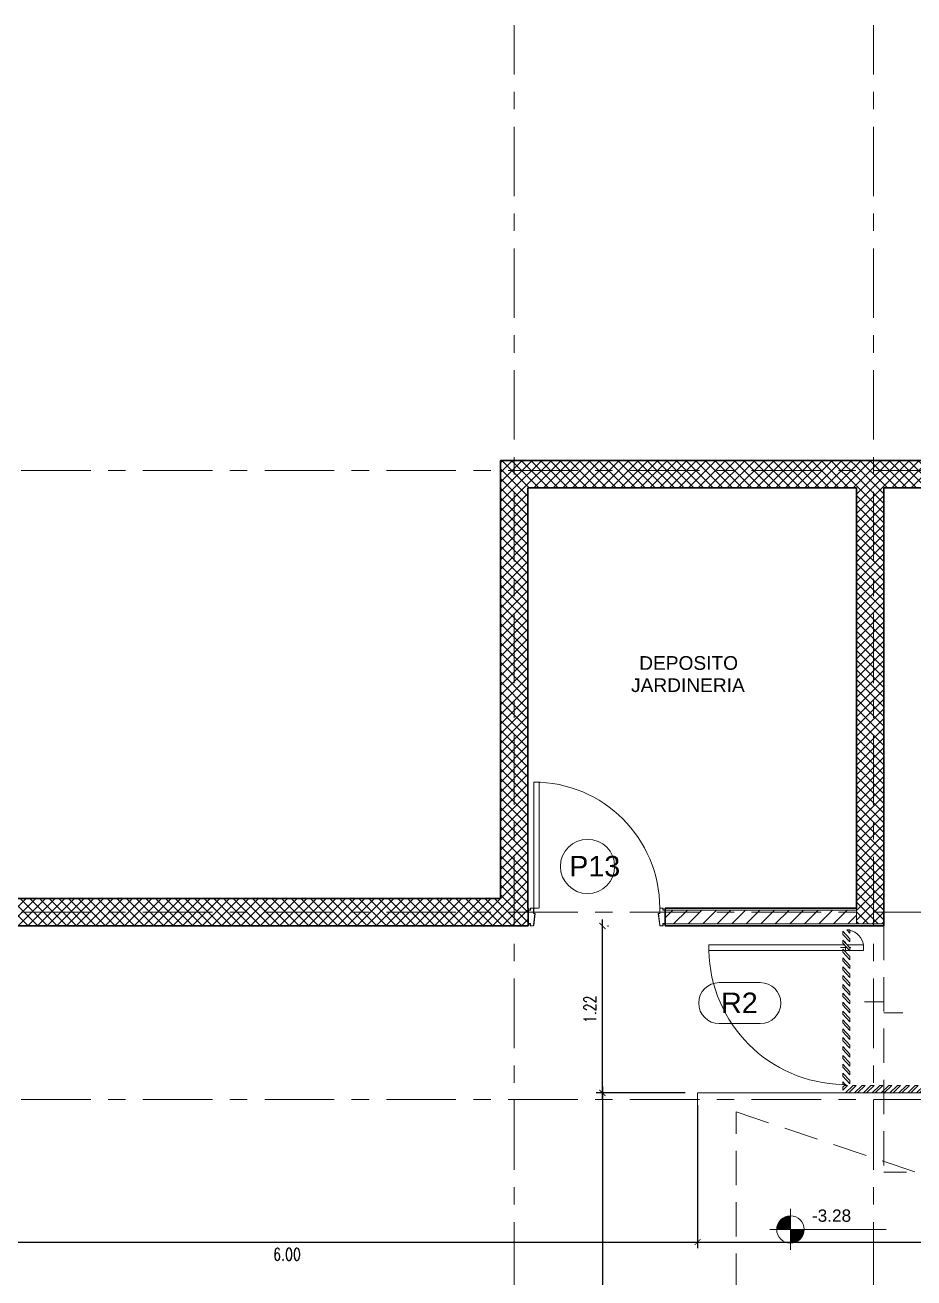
# Model space of a CAD drawing. Header units: millimetres. Extents: x 1130 to 2176, y -195 to 376.
# Drawn here: x 1850.23 to 1856.72, y 357.44 to 366.59 of the extents above; entities that cross this region are included whole.
import ezdxf

# ---------------------------------------------------------------- set-up
doc = ezdxf.new("R2010")
doc.units = ezdxf.units.MM
for name, pattern in [('Grid Line', [0.022225, 0.0127, -0.003175, 0.003175, -0.003175]), ('HIDDEN', [0.375, 0.25, -0.125]), ('HIDDEN2', [0.1875, 0.125, -0.0625])]:
    doc.linetypes.add(name, pattern=pattern)
for name, color, linetype, lineweight in [('_ est-proy', 7, 'Continuous', 9), ('_ puertas-corte', 7, 'Continuous', 9), ('_ puertas-vista', 7, 'Continuous', 9), ('A-DETL-THIN', 7, 'Continuous', 9), ('A-DOOR-IDEN', 7, 'Continuous', 18), ('A-FLOR-OVHD', 7, 'HIDDEN2', 9), ('C-PRKG', 70, 'Continuous', 9), ('G-ANNO-DIMS', 2, 'Continuous', 9), ('G-ANNO-TEXT', 5, 'Continuous', 9), ('H- PARED', 8, 'Continuous', 50), ('pared-corte', 1, 'Continuous', 35), ('S-GRID', 3, 'Continuous', 9)]:
    doc.layers.add(name, color=color, linetype=linetype, lineweight=lineweight)
doc.layers.add('C-INT', color=3, linetype='Continuous')
doc.styles.add('Arial_1', font='arial.ttf', dxfattribs={"height": 0.2})
doc.styles.add('Arial_4', font='arial.ttf', dxfattribs={"height": 0.45})
doc.styles.add('Arial_5', font='arial.ttf', dxfattribs={"height": 0.15})
doc.styles.add('Arial_6', font='arial.ttf', dxfattribs={"height": 0.15})
doc.styles.add('dim', font='romans.shx', dxfattribs={"width": 0.75})
doc.dimstyles.new('50', dxfattribs={"dimscale": 0.5, "dimtxt": 0.18, "dimasz": 0.09, "dimexe": 0.09, "dimexo": 0.18, "dimgap": 0.09, "dimtad": 2, "dimzin": 4, "dimdsep": 46, "dimtxsty": 'dim', "dimblk": 'ARCHTICK', "dimcen": 0.09, "dimdle": 0.09, "dimclrd": 256, "dimclre": 256, "dimclrt": 2, "dimaunit": 1, "dimazin": 1, "dimtfac": 1, "dimtmove": 1, "dimatfit": 0, "dimfxl": 1, "dimtvp": 1.2, "dimtfill": 1, "dimtolj": 1, "dimtzin": 0, "dimarcsym": 0})
pattern_1 = [(45, (1827.90598, 366.37549), (-0.03535534, 0.03535534), []), (135, (1827.90598, 366.37549), (-0.03535534, -0.03535534), [])]

# ---------------------------------------------------------------- blocks, each defined once
blk = doc.blocks.new('R3 - R3-4795687-PLANTA SOTANO -3_28')
at = {"layer": '_ puertas-corte'}
for p, q in [((-0.39, -0.0048), (-0.356, 0.0273)), ((-0.3783, 0.0273), (-0.39, 0.0163)), ((-0.39, 0.0163), (-0.39, -0.0048)), ((-0.356, 0.0273), (-0.3783, 0.0273)), ((-0.3136, 0.0273), (-0.369, -0.025)), ((-0.3467, -0.025), (-0.2913, 0.0273)), ((-0.2913, 0.0273), (-0.3136, 0.0273)), ((-0.2489, 0.0273), (-0.3043, -0.025)), ((-0.2819, -0.025), (-0.2265, 0.0273)), ((-0.2265, 0.0273), (-0.2489, 0.0273)), ((-0.1842, 0.0273), (-0.2396, -0.025)), ((-0.2172, -0.025), (-0.1618, 0.0273)), ((-0.1618, 0.0273), (-0.1842, 0.0273)), ((-0.1194, 0.0273), (-0.1749, -0.025)), ((-0.1525, -0.025), (-0.0971, 0.0273)), ((-0.0971, 0.0273), (-0.1194, 0.0273)), ((-0.0547, 0.0273), (-0.1101, -0.025)), ((-0.0878, -0.025), (-0.0324, 0.0273)), ((-0.0324, 0.0273), (-0.0547, 0.0273)), ((0.01, 0.0273), (-0.0454, -0.025)), ((-0.023, -0.025), (0.0324, 0.0273)), ((0.0324, 0.0273), (0.01, 0.0273)), ((0.0747, 0.0273), (0.0193, -0.025)), ((0.0417, -0.025), (0.0971, 0.0273)), ((0.0971, 0.0273), (0.0747, 0.0273)), ((0.1394, 0.0273), (0.084, -0.025)), ((0.1064, -0.025), (0.1618, 0.0273)), ((0.1618, 0.0273), (0.1394, 0.0273)), ((0.2042, 0.0273), (0.1488, -0.025)), ((0.1711, -0.025), (0.2265, 0.0273)), ((0.2265, 0.0273), (0.2042, 0.0273)), ((0.2689, 0.0273), (0.2135, -0.025)), ((0.2358, -0.025), (0.2912, 0.0273)), ((0.2912, 0.0273), (0.2689, 0.0273)), ((0.3336, 0.0273), (0.2782, -0.025)), ((0.3006, -0.025), (0.356, 0.0273)), ((0.356, 0.0273), (0.3336, 0.0273)), ((0.3983, 0.0273), (0.3429, -0.025)), ((0.3653, -0.025), (0.4207, 0.0273)), ((0.4207, 0.0273), (0.3983, 0.0273)), ((0.463, 0.0273), (0.4076, -0.025)), ((0.43, -0.025), (0.4854, 0.0273)), ((0.4854, 0.0273), (0.463, 0.0273)), ((0.5278, 0.0273), (0.4724, -0.025)), ((0.4947, -0.025), (0.5501, 0.0273)), ((0.5501, 0.0273), (0.5278, 0.0273)), ((0.5925, 0.0273), (0.5371, -0.025)), ((0.5594, -0.025), (0.6148, 0.0273)), ((0.6148, 0.0273), (0.5925, 0.0273)), ((0.6572, 0.0273), (0.6018, -0.025)), ((0.6242, -0.025), (0.6796, 0.0273)), ((0.6796, 0.0273), (0.6572, 0.0273)), ((0.7219, 0.0273), (0.6665, -0.025)), ((0.6889, -0.025), (0.7443, 0.0273)), ((0.7443, 0.0273), (0.7219, 0.0273)), ((0.7866, 0.0273), (0.7312, -0.025)), ((0.7536, -0.025), (0.809, 0.0273)), ((0.809, 0.0273), (0.7866, 0.0273)), ((0.8514, 0.0273), (0.796, -0.025)), ((0.8183, -0.025), (0.8737, 0.0273)), ((0.8737, 0.0273), (0.8514, 0.0273)), ((0.9161, 0.0273), (0.8607, -0.025)), ((0.883, -0.025), (0.9385, 0.0273)), ((0.9385, 0.0273), (0.9161, 0.0273)), ((0.9808, 0.0273), (0.9254, -0.025)), ((0.9478, -0.025), (1.0032, 0.0273)), ((1.0032, 0.0273), (0.9808, 0.0273)), ((1.0455, 0.0273), (0.9901, -0.025)), ((1.0125, -0.025), (1.0679, 0.0273)), ((1.0679, 0.0273), (1.0455, 0.0273)), ((1.1103, 0.0273), (1.0549, -0.025)), ((1.0772, -0.025), (1.1326, 0.0273)), ((1.1326, 0.0273), (1.1103, 0.0273)), ((1.175, 0.0273), (1.1196, -0.025)), ((1.1419, -0.025), (1.1973, 0.0273)), ((1.1973, 0.0273), (1.175, 0.0273)), ((1.2397, 0.0273), (1.1843, -0.025)), ((1.2067, -0.025), (1.2621, 0.0273)), ((1.2621, 0.0273), (1.2397, 0.0273)), ((1.3044, 0.0273), (1.249, -0.025)), ((1.2714, -0.025), (1.3268, 0.0273)), ((1.3268, 0.0273), (1.3044, 0.0273)), ((1.3691, 0.0273), (1.3137, -0.025)), ((1.3361, -0.025), (1.3915, 0.0273)), ((1.3915, 0.0273), (1.3691, 0.0273)), ((1.4339, 0.0273), (1.3785, -0.025)), ((1.4008, -0.025), (1.4562, 0.0273)), ((1.4562, 0.0273), (1.4339, 0.0273)), ((1.4986, 0.0273), (1.4432, -0.025)), ((1.4655, -0.025), (1.5209, 0.0273)), ((1.5209, 0.0273), (1.4986, 0.0273)), ((1.5633, 0.0273), (1.5079, -0.025)), ((1.5303, -0.025), (1.5857, 0.0273)), ((1.5857, 0.0273), (1.5633, 0.0273)), ((1.628, 0.0273), (1.5726, -0.025)), ((1.595, -0.025), (1.6504, 0.0273)), ((1.6504, 0.0273), (1.628, 0.0273)), ((1.6927, 0.0273), (1.6373, -0.025)), ((1.6597, -0.025), (1.7151, 0.0273)), ((1.7151, 0.0273), (1.6927, 0.0273)), ((1.7575, 0.0273), (1.7021, -0.025)), ((1.7244, -0.025), (1.7798, 0.0273)), ((1.7798, 0.0273), (1.7575, 0.0273)), ((1.8222, 0.0273), (1.7668, -0.025)), ((1.7891, -0.025), (1.8446, 0.0273)), ((1.8446, 0.0273), (1.8222, 0.0273)), ((1.8869, 0.0273), (1.8315, -0.025)), ((1.8539, -0.025), (1.9093, 0.0273)), ((1.9093, 0.0273), (1.8869, 0.0273)), ((1.9516, 0.0273), (1.8962, -0.025)), ((1.9186, -0.025), (1.974, 0.0273)), ((1.974, 0.0273), (1.9516, 0.0273)), ((2.0164, 0.0273), (1.961, -0.025)), ((1.9833, -0.025), (2.0387, 0.0273)), ((2.0387, 0.0273), (2.0164, 0.0273)), ((2.0811, 0.0273), (2.0257, -0.025)), ((2.048, -0.025), (2.1034, 0.0273)), ((2.1034, 0.0273), (2.0811, 0.0273)), ((2.1458, 0.0273), (2.0904, -0.025)), ((2.1128, -0.025), (2.1682, 0.0273)), ((2.1682, 0.0273), (2.1458, 0.0273)), ((2.2105, 0.0273), (2.1551, -0.025)), ((2.1775, -0.025), (2.2329, 0.0273)), ((2.2329, 0.0273), (2.2105, 0.0273)), ((2.2752, 0.0273), (2.2198, -0.025)), ((2.2422, -0.025), (2.2976, 0.0273)), ((2.2976, 0.0273), (2.2752, 0.0273)), ((2.34, 0.0273), (2.2846, -0.025)), ((2.3069, -0.025), (2.3623, 0.0273)), ((2.3623, 0.0273), (2.34, 0.0273)), ((2.4047, 0.0273), (2.3493, -0.025)), ((2.3716, -0.025), (2.427, 0.0273)), ((2.427, 0.0273), (2.4047, 0.0273)), ((2.4694, 0.0273), (2.414, -0.025)), ((2.4364, -0.025), (2.4918, 0.0273)), ((2.4918, 0.0273), (2.4694, 0.0273)), ((2.5341, 0.0273), (2.4787, -0.025)), ((2.5011, -0.025), (2.5565, 0.0273)), ((2.5565, 0.0273), (2.5341, 0.0273)), ((2.5988, 0.0273), (2.5434, -0.025)), ((2.5658, -0.025), (2.6212, 0.0273)), ((2.6212, 0.0273), (2.5988, 0.0273)), ((2.6636, 0.0273), (2.6082, -0.025)), ((2.6305, -0.025), (2.6859, 0.0273)), ((2.6859, 0.0273), (2.6636, 0.0273)), ((2.7283, 0.0273), (2.6729, -0.025)), ((2.6952, -0.025), (2.7507, 0.0273)), ((2.7507, 0.0273), (2.7283, 0.0273)), ((2.793, 0.0273), (2.7376, -0.025)), ((2.76, -0.025), (2.8154, 0.0273)), ((2.8154, 0.0273), (2.793, 0.0273)), ((2.8577, 0.0273), (2.8023, -0.025)), ((2.8247, -0.025), (2.8801, 0.0273)), ((2.8801, 0.0273), (2.8577, 0.0273)), ((2.9225, 0.0273), (2.8671, -0.025)), ((2.8894, -0.025), (2.9448, 0.0273)), ((2.9448, 0.0273), (2.9225, 0.0273)), ((2.9872, 0.0273), (2.9318, -0.025)), ((2.9541, -0.025), (3.0095, 0.0273)), ((3.0095, 0.0273), (2.9872, 0.0273)), ((3.0519, 0.0273), (2.9965, -0.025)), ((3.0189, -0.025), (3.0743, 0.0273)), ((3.0743, 0.0273), (3.0519, 0.0273)), ((3.1166, 0.0273), (3.0612, -0.025)), ((3.0836, -0.025), (3.139, 0.0273)), ((3.139, 0.0273), (3.1166, 0.0273)), ((3.1813, 0.0273), (3.1259, -0.025)), ((3.1483, -0.025), (3.2037, 0.0273)), ((3.2037, 0.0273), (3.1813, 0.0273)), ((3.2461, 0.0273), (3.1907, -0.025)), ((3.213, -0.025), (3.2684, 0.0273)), ((3.2684, 0.0273), (3.2461, 0.0273)), ((3.3108, 0.0273), (3.2554, -0.025)), ((3.2777, -0.025), (3.3331, 0.0273)), ((3.3331, 0.0273), (3.3108, 0.0273)), ((3.3755, 0.0273), (3.3201, -0.025)), ((3.3425, -0.025), (3.3979, 0.0273)), ((3.3979, 0.0273), (3.3755, 0.0273)), ((3.4402, 0.0273), (3.3848, -0.025)), ((3.4072, -0.025), (3.4626, 0.0273)), ((3.4626, 0.0273), (3.4402, 0.0273)), ((3.5049, 0.0273), (3.4495, -0.025)), ((3.4719, -0.025), (3.51, 0.011)), ((3.51, 0.0273), (3.5049, 0.0273)), ((3.51, 0.011), (3.51, 0.0273)), ((-0.369, -0.025), (-0.3467, -0.025)), ((-0.3043, -0.025), (-0.2819, -0.025)), ((-0.2396, -0.025), (-0.2172, -0.025)), ((-0.1749, -0.025), (-0.1525, -0.025)), ((-0.1101, -0.025), (-0.0878, -0.025)), ((-0.0454, -0.025), (-0.023, -0.025)), ((0.0193, -0.025), (0.0417, -0.025)), ((0.084, -0.025), (0.1064, -0.025)), ((0.1488, -0.025), (0.1711, -0.025)), ((0.2135, -0.025), (0.2358, -0.025)), ((0.2782, -0.025), (0.3006, -0.025)), ((0.3429, -0.025), (0.3653, -0.025)), ((0.4076, -0.025), (0.43, -0.025)), ((0.4724, -0.025), (0.4947, -0.025)), ((0.5371, -0.025), (0.5594, -0.025)), ((0.6018, -0.025), (0.6242, -0.025)), ((0.6665, -0.025), (0.6889, -0.025)), ((0.7312, -0.025), (0.7536, -0.025)), ((0.796, -0.025), (0.8183, -0.025)), ((0.8607, -0.025), (0.883, -0.025)), ((0.9254, -0.025), (0.9478, -0.025)), ((0.9901, -0.025), (1.0125, -0.025)), ((1.0549, -0.025), (1.0772, -0.025)), ((1.1196, -0.025), (1.1419, -0.025)), ((1.1843, -0.025), (1.2067, -0.025)), ((1.249, -0.025), (1.2714, -0.025)), ((1.3137, -0.025), (1.3361, -0.025)), ((1.3785, -0.025), (1.4008, -0.025)), ((1.4432, -0.025), (1.4655, -0.025)), ((1.5079, -0.025), (1.5303, -0.025)), ((1.5726, -0.025), (1.595, -0.025)), ((1.6373, -0.025), (1.6597, -0.025)), ((1.7021, -0.025), (1.7244, -0.025)), ((1.7668, -0.025), (1.7891, -0.025)), ((1.8315, -0.025), (1.8539, -0.025)), ((1.8962, -0.025), (1.9186, -0.025)), ((1.961, -0.025), (1.9833, -0.025)), ((2.0257, -0.025), (2.048, -0.025)), ((2.0904, -0.025), (2.1128, -0.025)), ((2.1551, -0.025), (2.1775, -0.025)), ((2.2198, -0.025), (2.2422, -0.025)), ((2.2846, -0.025), (2.3069, -0.025)), ((2.3493, -0.025), (2.3716, -0.025)), ((2.414, -0.025), (2.4364, -0.025)), ((2.4787, -0.025), (2.5011, -0.025)), ((2.5434, -0.025), (2.5658, -0.025)), ((2.6082, -0.025), (2.6305, -0.025)), ((2.6729, -0.025), (2.6952, -0.025)), ((2.7376, -0.025), (2.76, -0.025)), ((2.8023, -0.025), (2.8247, -0.025)), ((2.8671, -0.025), (2.8894, -0.025)), ((2.9318, -0.025), (2.9541, -0.025)), ((2.9965, -0.025), (3.0189, -0.025)), ((3.0612, -0.025), (3.0836, -0.025)), ((3.1259, -0.025), (3.1483, -0.025)), ((3.1907, -0.025), (3.213, -0.025)), ((3.2554, -0.025), (3.2777, -0.025)), ((3.3201, -0.025), (3.3425, -0.025)), ((3.3848, -0.025), (3.4072, -0.025)), ((3.4495, -0.025), (3.4719, -0.025))]:
    blk.add_line(p, q, dxfattribs=at)
blk = doc.blocks.new('G-de aparcamiento - aparcamiento 3_50x5_25-1970113-PLANTA SOTANO -3_28')
at = {"layer": 'C-PRKG'}
for p, q in [((0, -0.2014), (0, -0.2134)), ((0, -0.2357), (0, -0.2781)), ((0, -0.3004), (0, -0.3428)), ((0, -0.3652), (0, -0.4075)), ((0, -0.4299), (0, -0.4722)), ((3.5, -0.4514), (3.5, -3.855)), ((0, -0.4946), (0, -0.537)), ((0, -0.5593), (0, -0.6017)), ((0, -0.6241), (0, -0.6664)), ((0, -0.6888), (0, -0.7311)), ((0, -0.7535), (0, -0.7959)), ((0, -0.8182), (0, -0.8606)), ((0, -0.8829), (0, -0.9253)), ((0, -0.9477), (0, -0.99)), ((0, -1.0124), (0, -1.0547)), ((0, -1.0771), (0, -1.1195)), ((0, -1.1418), (0, -1.1842)), ((0, -1.2065), (0, -1.2489)), ((0, -1.2713), (0, -1.3136)), ((0, -1.336), (0, -1.3783)), ((0, -1.4007), (0, -1.4431)), ((0, -1.4654), (0, -1.5078)), ((0, -1.5301), (0, -1.5725)), ((0, -1.5949), (0, -1.6372)), ((0, -1.6596), (0, -1.702)), ((0, -1.7243), (0, -1.7667)), ((0, -1.789), (0, -1.8314)), ((0, -1.8538), (0, -1.8961)), ((0, -1.9185), (0, -1.9608)), ((0, -1.9832), (0, -2.0256)), ((0, -2.0479), (0, -2.0903)), ((0, -2.1126), (0, -2.155)), ((0, -2.1774), (0, -2.2197)), ((0, -2.2421), (0, -2.2844)), ((0, -2.3068), (0, -2.3492)), ((0, -2.3715), (0, -2.4139)), ((0, -2.4362), (0, -2.4786)), ((0, -2.501), (0, -2.5433)), ((0, -2.5657), (0, -2.6081)), ((0, -2.6304), (0, -2.6728)), ((0, -2.6951), (0, -2.7375)), ((0, -2.7599), (0, -2.8022)), ((0, -2.8246), (0, -2.8669)), ((0, -2.8893), (0, -2.9317)), ((0, -2.954), (0, -2.9964)), ((0, -3.0187), (0, -3.0611)), ((0, -3.0835), (0, -3.1258)), ((0, -3.1482), (0, -3.1905)), ((0, -3.2129), (0, -3.2553)), ((0, -3.2776), (0, -3.32)), ((0, -3.3423), (0, -3.3847)), ((0, -3.4071), (0, -3.4494)), ((0, -3.4718), (0, -3.5142)), ((0, -3.5365), (0, -3.5789)), ((0, -3.6012), (0, -3.6436)), ((0, -3.666), (0, -3.7083)), ((0, -3.7307), (0, -3.773)), ((0, -3.7954), (0, -3.8378)), ((0, -3.8601), (0, -3.9025)), ((0, -3.9248), (0, -3.9672)), ((0, -3.9896), (0, -4.0319)), ((0, -4.0543), (0, -4.0966)), ((0, -4.119), (0, -5.2)), ((3.5, -4.455), (3.5, -5.2)), ((0, -5.2), (0.3, -5.2)), ((3.5, -5.2), (3.2, -5.2))]:
    blk.add_line(p, q, dxfattribs=at)
blk = doc.blocks.new('R2 - R2-4791491-PLANTA SOTANO -3_28')
at = {"layer": '_ puertas-corte'}
for p, q in [((2.38, 0.0051), (2.4036, 0.0273)), ((2.3812, 0.0273), (2.38, 0.0262)), ((2.38, 0.0262), (2.38, 0.0051)), ((2.4036, 0.0273), (2.3812, 0.0273)), ((2.4459, 0.0273), (2.3905, -0.025)), ((2.4129, -0.025), (2.4683, 0.0273)), ((2.4683, 0.0273), (2.4459, 0.0273)), ((2.5107, 0.0273), (2.4552, -0.025)), ((2.4776, -0.025), (2.533, 0.0273)), ((2.533, 0.0273), (2.5107, 0.0273)), ((2.5754, 0.0273), (2.52, -0.025)), ((2.5423, -0.025), (2.5977, 0.0273)), ((2.5977, 0.0273), (2.5754, 0.0273)), ((2.6401, 0.0273), (2.5847, -0.025)), ((2.6071, -0.025), (2.6625, 0.0273)), ((2.6625, 0.0273), (2.6401, 0.0273)), ((2.7048, 0.0273), (2.6494, -0.025)), ((2.6718, -0.025), (2.7272, 0.0273)), ((2.7272, 0.0273), (2.7048, 0.0273)), ((2.7695, 0.0273), (2.7141, -0.025)), ((2.7365, -0.025), (2.7919, 0.0273)), ((2.7919, 0.0273), (2.7695, 0.0273)), ((2.8343, 0.0273), (2.7789, -0.025)), ((2.8012, -0.025), (2.8566, 0.0273)), ((2.8566, 0.0273), (2.8343, 0.0273)), ((2.899, 0.0273), (2.8436, -0.025)), ((2.8659, -0.025), (2.9213, 0.0273)), ((2.9213, 0.0273), (2.899, 0.0273)), ((2.9637, 0.0273), (2.9083, -0.025)), ((2.9307, -0.025), (2.9861, 0.0273)), ((2.9861, 0.0273), (2.9637, 0.0273)), ((3.0284, 0.0273), (2.973, -0.025)), ((2.9954, -0.025), (3.0508, 0.0273)), ((3.0508, 0.0273), (3.0284, 0.0273)), ((3.0931, 0.0273), (3.0377, -0.025)), ((3.0601, -0.025), (3.1155, 0.0273)), ((3.1155, 0.0273), (3.0931, 0.0273)), ((3.1579, 0.0273), (3.1025, -0.025)), ((3.1248, -0.025), (3.1802, 0.0273)), ((3.1802, 0.0273), (3.1579, 0.0273)), ((3.2226, 0.0273), (3.1672, -0.025)), ((3.1895, -0.025), (3.2449, 0.0273)), ((3.2449, 0.0273), (3.2226, 0.0273)), ((3.2873, 0.0273), (3.2319, -0.025)), ((3.2543, -0.025), (3.3097, 0.0273)), ((3.3097, 0.0273), (3.2873, 0.0273)), ((3.352, 0.0273), (3.2966, -0.025)), ((3.319, -0.025), (3.3744, 0.0273)), ((3.3744, 0.0273), (3.352, 0.0273)), ((3.4167, 0.0273), (3.3613, -0.025)), ((3.3837, -0.025), (3.4391, 0.0273)), ((3.4391, 0.0273), (3.4167, 0.0273)), ((3.4815, 0.0273), (3.4261, -0.025)), ((3.4484, -0.025), (3.5038, 0.0273)), ((3.5038, 0.0273), (3.4815, 0.0273)), ((2.3905, -0.025), (2.4129, -0.025)), ((2.4552, -0.025), (2.4776, -0.025)), ((2.52, -0.025), (2.5423, -0.025)), ((2.5847, -0.025), (2.6071, -0.025)), ((2.6494, -0.025), (2.6718, -0.025)), ((2.7141, -0.025), (2.7365, -0.025)), ((2.7789, -0.025), (2.8012, -0.025)), ((2.8436, -0.025), (2.8659, -0.025)), ((2.9083, -0.025), (2.9307, -0.025)), ((2.973, -0.025), (2.9954, -0.025)), ((3.0377, -0.025), (3.0601, -0.025)), ((3.1025, -0.025), (3.1248, -0.025)), ((3.1672, -0.025), (3.1895, -0.025)), ((3.2319, -0.025), (3.2543, -0.025)), ((3.2966, -0.025), (3.319, -0.025)), ((3.3613, -0.025), (3.3837, -0.025)), ((3.4261, -0.025), (3.4484, -0.025)), ((3.51, -0.0069), (3.4908, -0.025)), ((3.4908, -0.025), (3.51, -0.025)), ((3.51, -0.025), (3.51, -0.0069))]:
    blk.add_line(p, q, dxfattribs=at)
at = {"layer": '_ puertas-vista'}
for p, q in [((2.53, 0.1263), (2.49, 0.1263)), ((2.49, 0.1263), (2.49, 0.0078)), ((2.53, 0.1263), (2.53, 0.0273)), ((2.51, 0.0267), (2.51, 0.034)), ((2.51, -0.041), (2.51, 0.0056)), ((2.53, 0.0245), (2.53, -0.0155)), ((2.4667, -0.005), (2.4764, -0.005)), ((2.49, -0.0133), (2.49, -1.0033)), ((2.4988, -0.005), (2.5411, -0.005)), ((2.53, -0.025), (2.53, -1.0033)), ((2.53, -1.0033), (2.49, -1.0033))]:
    blk.add_line(p, q, dxfattribs=at)
for radius, start, end in [(0.1313, 98.76308, 166.26138), (1, 271.14599, 358.76713), (1, 359.78805, 0.16978)]:
    blk.add_arc((2.51, -0.0035), radius, start, end, dxfattribs=at)
blk = doc.blocks.new('P13-1_00x2_40 romanilla - 1_00x2_40-4646160-PLANTA SOTANO -3_28')
at = {"layer": '_ puertas-corte'}
for p, q in [((-0.52, 0.05), (-0.535, 0.05)), ((-0.535, 0.05), (-0.535, -0.05)), ((-0.534, -0.049), (-0.534, 0.049)), ((-0.534, 0.049), (-0.519, 0.049)), ((-0.52, 0.065), (-0.52, 0.05)), ((-0.5, 0.065), (-0.52, 0.065)), ((-0.519, 0.049), (-0.519, 0.064)), ((-0.519, 0.064), (-0.5, 0.064)), ((-0.4963, 0.0614), (-0.4865, -0.024)), ((-0.485, -0.025), (-0.4953, 0.0618)), ((0.4253, 0.0618), (0.415, -0.025)), ((0.4165, -0.024), (0.4263, 0.0614)), ((0.45, 0.065), (0.43, 0.065)), ((0.43, 0.064), (0.449, 0.064)), ((0.449, 0.064), (0.449, 0.049)), ((0.449, 0.049), (0.464, 0.049)), ((0.45, 0.05), (0.45, 0.065)), ((0.465, 0.05), (0.45, 0.05)), ((0.464, 0.049), (0.464, -0.049)), ((0.465, -0.05), (0.465, 0.05)), ((-0.535, -0.05), (-0.52, -0.05)), ((-0.519, -0.049), (-0.534, -0.049)), ((-0.52, -0.05), (-0.52, -0.065)), ((-0.52, -0.065), (-0.5, -0.065)), ((-0.519, -0.064), (-0.519, -0.049)), ((-0.5, -0.064), (-0.519, -0.064)), ((-0.4865, -0.024), (-0.496, -0.024)), ((-0.496, -0.024), (-0.496, -0.06)), ((-0.495, -0.06), (-0.495, -0.025)), ((-0.495, -0.025), (-0.485, -0.025)), ((0.415, -0.025), (0.425, -0.025)), ((0.426, -0.024), (0.4165, -0.024)), ((0.425, -0.025), (0.425, -0.06)), ((0.426, -0.06), (0.426, -0.024)), ((0.449, -0.064), (0.43, -0.064)), ((0.43, -0.065), (0.45, -0.065)), ((0.464, -0.049), (0.449, -0.049)), ((0.449, -0.049), (0.449, -0.064)), ((0.45, -0.065), (0.45, -0.05)), ((0.45, -0.05), (0.465, -0.05))]:
    blk.add_line(p, q, dxfattribs=at)
for centre, radius, start, end in [((-0.5, 0.06), 0.005, 21.0888, 90), ((-0.5, 0.06), 0.004, 21.0888, 90), ((0.43, 0.06), 0.005, 90, 158.9112), ((0.43, 0.06), 0.004, 90, 158.9112), ((-0.5, -0.06), 0.005, 270, 0), ((-0.5, -0.06), 0.004, 270, 0), ((0.43, -0.06), 0.005, 180, 270), ((0.43, -0.06), 0.004, 180, 270)]:
    blk.add_arc(centre, radius, start, end, dxfattribs=at)
at = {"layer": '_ puertas-vista'}
for p, q in [((0.385, -0.985), (0.385, -0.065)), ((0.425, -0.065), (0.39, -0.065)), ((0.425, -0.065), (0.425, -0.985)), ((0.425, -0.985), (0.385, -0.985))]:
    blk.add_line(p, q, dxfattribs=at)
blk.add_arc((0.425, -0.065), 0.92, 180, 270, dxfattribs=at)
blk = doc.blocks.new('_ARCHTICK')
at = {"color": 7, "linetype": 'ByBlock', "const_width": 0.15}
blk.add_lwpolyline([(-0.5, -0.5), (0.5, 0.5)], dxfattribs=at)
blk = doc.blocks.new('*D2068')
at = {"layer": 'C-INT', "lineweight": -2, "transparency": 16777216}
for p, q in [((1854.4461, 358.8355), (1854.4461, 355.2955)), ((1855.0512, 358.7905), (1854.4011, 358.7905)), ((1855.5896, 355.3405), (1854.4011, 355.3405))]:
    blk.add_line(p, q, dxfattribs=at)
at = {"layer": 'Defpoints', "color": 0, "transparency": 16777216}
for p in [(1855.1412, 358.7905), (1854.4461, 355.3405), (1855.6796, 355.3405)]:
    blk.add_point(p, dxfattribs=at)
at = {"layer": 'C-INT', "lineweight": -2, "transparency": 16777216, "xscale": 0.045, "yscale": 0.045, "zscale": 0.045}
for p, rotation in [((1854.4461, 358.7905), 90), ((1854.4461, 355.3405), 270)]:
    blk.add_blockref('_ARCHTICK', p, dxfattribs=dict(at, rotation=rotation))
at = {"layer": 'C-INT', "color": 2, "transparency": 16777216, "insert": (1854.3561, 357.0655), "char_height": 0.09, "width": 0.378194, "attachment_point": 5, "rotation": 90, "style": 'dim', "bg_fill": 3, "box_fill_scale": 1.1, "bg_fill_color": 256, "bg_fill_true_color": 13158600, "bg_fill_transparency": 0}
blk.add_mtext('\\A1;3.45', dxfattribs=at)
blk = doc.blocks.new('*D2069')
at = {"layer": 'C-INT', "lineweight": -2, "transparency": 16777216}
for p, q in [((1854.4461, 358.7455), (1854.4461, 360.0551)), ((1854.4831, 360.0101), (1854.4911, 360.0101)), ((1855.0512, 358.7905), (1854.4011, 358.7905))]:
    blk.add_line(p, q, dxfattribs=at)
at = {"layer": 'Defpoints', "color": 0, "transparency": 16777216}
for p in [(1854.3931, 360.0101), (1854.4461, 360.0101), (1855.1412, 358.7905)]:
    blk.add_point(p, dxfattribs=at)
at = {"layer": 'C-INT', "lineweight": -2, "transparency": 16777216, "xscale": 0.045, "yscale": 0.045, "zscale": 0.045}
for p, rotation in [((1854.4461, 360.0101), 90), ((1854.4461, 358.7905), 270)]:
    blk.add_blockref('_ARCHTICK', p, dxfattribs=dict(at, rotation=rotation))
at = {"layer": 'C-INT', "color": 2, "transparency": 16777216, "insert": (1854.3561, 359.4003), "char_height": 0.09, "width": 0.378194, "attachment_point": 5, "rotation": 90, "style": 'dim', "bg_fill": 3, "box_fill_scale": 1.1, "bg_fill_color": 256, "bg_fill_true_color": 13158600, "bg_fill_transparency": 0}
blk.add_mtext('\\A1;1.22', dxfattribs=at)
blk = doc.blocks.new('*D2071')
at = {"layer": 'C-INT', "lineweight": -2, "transparency": 16777216}
for p, q in [((1855.1412, 358.7005), (1855.1412, 357.6549)), ((1849.1444, 358.2505), (1849.1444, 357.6549)), ((1849.0994, 357.6999), (1855.1862, 357.6999))]:
    blk.add_line(p, q, dxfattribs=at)
at = {"layer": 'Defpoints', "color": 0, "transparency": 16777216}
for p in [(1855.1412, 358.7905), (1849.1444, 358.3405), (1855.1412, 357.6999)]:
    blk.add_point(p, dxfattribs=at)
at = {"layer": 'C-INT', "lineweight": -2, "transparency": 16777216, "xscale": 0.045, "yscale": 0.045, "zscale": 0.045, "rotation": 180}
blk.add_blockref('_ARCHTICK', (1849.1444, 357.6999), dxfattribs=at)
at = {"layer": 'C-INT', "lineweight": -2, "transparency": 16777216, "xscale": 0.045, "yscale": 0.045, "zscale": 0.045}
blk.add_blockref('_ARCHTICK', (1855.1412, 357.6999), dxfattribs=at)
at = {"layer": 'C-INT', "color": 2, "transparency": 16777216, "insert": (1852.1428, 357.6099), "char_height": 0.09, "width": 0.378194, "attachment_point": 5, "style": 'dim', "bg_fill": 3, "box_fill_scale": 1.1, "bg_fill_color": 256, "bg_fill_true_color": 13158600, "bg_fill_transparency": 0}
blk.add_mtext('\\A1;6.00', dxfattribs=at)
blk = doc.blocks.new('*D2072')
at = {"layer": 'C-INT', "lineweight": -2, "transparency": 16777216}
for p, q in [((1855.1412, 358.7005), (1855.1412, 357.6549)), ((1855.0962, 357.6999), (1860.3862, 357.6999)), ((1860.3412, 357.663), (1860.3412, 357.6549))]:
    blk.add_line(p, q, dxfattribs=at)
at = {"layer": 'Defpoints', "color": 0, "transparency": 16777216}
for p in [(1855.1412, 358.7905), (1860.3412, 357.753), (1860.3412, 357.6999)]:
    blk.add_point(p, dxfattribs=at)
at = {"layer": 'C-INT', "lineweight": -2, "transparency": 16777216, "xscale": 0.045, "yscale": 0.045, "zscale": 0.045, "rotation": 180}
blk.add_blockref('_ARCHTICK', (1855.1412, 357.6999), dxfattribs=at)
at = {"layer": 'C-INT', "lineweight": -2, "transparency": 16777216, "xscale": 0.045, "yscale": 0.045, "zscale": 0.045}
blk.add_blockref('_ARCHTICK', (1860.3412, 357.6999), dxfattribs=at)
at = {"layer": 'C-INT', "color": 2, "transparency": 16777216, "insert": (1857.7412, 357.6099), "char_height": 0.09, "width": 0.378194, "attachment_point": 5, "style": 'dim', "bg_fill": 3, "box_fill_scale": 1.1, "bg_fill_color": 256, "bg_fill_true_color": 13158600, "bg_fill_transparency": 0}
blk.add_mtext('\\A1;5.20', dxfattribs=at)
blk = doc.blocks.new('M_Etiqueta de puerta - M_Etiqueta de puerta-24452-PLANTA SOTANO -3_28')
at = {"layer": 'A-DOOR-IDEN'}
for p, q in [((-0.003, 0.003), (0.003, 0.003)), ((-0.003, -0.003), (0.003, -0.003))]:
    blk.add_line(p, q, dxfattribs=at)
for centre, start, end in [((-0.003, 0), 90, 270), ((0.003, 0), 270, 90)]:
    blk.add_arc(centre, 0.003, start, end, dxfattribs=at)
blk = doc.blocks.new('Cotas de elevación - M_Cota de elevación - Destino rellenado-44836-PLANTA SOTANO -3_28')
at = {"layer": 'G-ANNO-DIMS'}
h = blk.add_hatch(color=256, dxfattribs=at)
edge = h.paths.add_edge_path()
edge.add_line((0, 0), (-0.002, 0))
edge.add_arc((0, 0), 0.002, 90, 180, ccw=False)
edge.add_line((0, 0.002), (0, 0))
h = blk.add_hatch(color=256, dxfattribs=at)
edge = h.paths.add_edge_path()
edge.add_line((0, 0), (0.002, 0))
edge.add_arc((0, 0), 0.002, 270, 360, ccw=False)
edge.add_line((0, -0.002), (0, 0))
for p, q in [((0, -0.003), (0, 0.003)), ((-0.003, 0), (0.014, 0))]:
    blk.add_line(p, q, dxfattribs=at)
blk.add_circle((0, 0), 0.002, dxfattribs=at)
blk = doc.blocks.new('M_Etiqueta de puerta-123 - M_Etiqueta de puerta-123-2834022-PLANTA SOTANO -3_28')
at = {"layer": 'A-DOOR-IDEN'}
for start, end in [(90, 270), (270, 90)]:
    blk.add_arc((0, 0), 0.00396, start, end, dxfattribs=at)

msp = doc.modelspace()

# ---------------------------------------------------------------- hatches: boundary and pattern name
at = {"layer": 'H- PARED', "lineweight": 18}
h = msp.add_hatch(dxfattribs=at)
h.set_pattern_fill('FP_1', color=256, style=0, pattern_type=2)
h.set_pattern_definition(pattern_1)
h.paths.add_polyline_path([(1854.3677, 363.2101), (1856.3012, 363.2101), (1856.3012, 363.4101), (1853.7012, 363.4101), (1853.7012, 363.2101), (1853.9012, 363.2101)])
h = msp.add_hatch(dxfattribs=at)
h.set_pattern_fill('FP_1', color=256, style=0, pattern_type=2)
h.set_pattern_definition(pattern_1)
h.paths.add_polyline_path([(1856.3012, 360.0251), (1856.5012, 360.0251), (1856.5012, 363.4101), (1856.3012, 363.4101), (1856.3012, 360.0905)])
h = msp.add_hatch(dxfattribs=at)
h.set_pattern_fill('FP_1', color=256, style=0, pattern_type=2)
h.set_pattern_definition(pattern_1)
h.paths.add_polyline_path([(1858.0362, 363.2101), (1858.0362, 363.4101), (1856.5012, 363.4101), (1856.5012, 363.2101)])
h = msp.add_hatch(dxfattribs=at)
h.set_pattern_fill('FP_1', color=256, style=0, pattern_type=2)
h.set_pattern_definition(pattern_1)
h.paths.add_polyline_path([(1853.7796, 360.2101), (1853.9012, 360.2101), (1853.9012, 363.2101), (1853.7012, 363.2101), (1853.7012, 360.2101)])
h = msp.add_hatch(dxfattribs=at)
h.set_pattern_fill('FP_1', color=256, style=0, pattern_type=2)
h.set_pattern_definition(pattern_1)
h.paths.add_polyline_path([(1853.9012, 360.0101), (1853.9012, 360.2101), (1837.9144, 360.2101), (1837.9144, 360.0101), (1852.1509, 360.0101)])
h = msp.add_hatch(dxfattribs=at)
h.set_pattern_fill('FP_2', color=256, style=0, pattern_type=2)
h.set_pattern_definition([(45, (1827.90598, 366.37549), (-0.053033, 0.053033), [])])
h.paths.add_polyline_path([(1856.2937, 360.0251), (1856.3012, 360.0251), (1856.3012, 360.1251), (1854.9044, 360.1251), (1854.9044, 360.0251), (1855.4762, 360.0251)])
h.paths.add_polyline_path([(1853.9012, 360.0251), (1853.9044, 360.0251), (1853.9044, 360.1251), (1853.9012, 360.1251)])

# ---------------------------------------------------------------- linework, layer by layer
at = {"layer": 'A-DETL-THIN'}
for p, q in [((1856.5012, 359.4551), (1856.3612, 359.4551)), ((1856.5012, 359.3751), (1856.6412, 359.3751))]:
    msp.add_line(p, q, dxfattribs=at)
at = {"layer": 'A-FLOR-OVHD', "linetype": 'HIDDEN'}
for p, q in [((1856.5012, 360.0101), (1856.5012, 358.2101)), ((1855.4232, 358.6505), (1860.1412, 357.0705)), ((1855.4232, 355.4905), (1855.4232, 358.6505)), ((1860.4162, 358.2101), (1856.5012, 358.2101))]:
    msp.add_line(p, q, dxfattribs=at)
at = {"layer": 'pared-corte'}
for p, q in [((1860.5012, 363.4101), (1853.7012, 363.4101)), ((1853.7012, 363.4101), (1853.7012, 360.2101)), ((1853.9012, 363.2101), (1856.3012, 363.2101)), ((1853.9012, 360.1401), (1853.9012, 363.2101)), ((1856.3012, 363.2101), (1856.3012, 360.1401)), ((1856.5012, 360.0101), (1856.5012, 363.2101)), ((1856.5012, 363.2101), (1860.5012, 363.2101)), ((1853.7012, 360.2101), (1837.9144, 360.2101)), ((1853.9044, 360.1401), (1853.9012, 360.1401)), ((1853.9044, 360.0101), (1853.9044, 360.1401)), ((1856.3012, 360.1401), (1854.9044, 360.1401)), ((1854.9044, 360.1401), (1854.9044, 360.0101)), ((1838.0644, 360.0101), (1853.9044, 360.0101)), ((1854.9044, 360.0101), (1856.5012, 360.0101))]:
    msp.add_line(p, q, dxfattribs=at)
at = {"layer": 'pared-corte', "lineweight": 18}
for p, q in [((1853.9012, 360.0101), (1853.9012, 360.1401)), ((1853.9044, 360.1251), (1853.9012, 360.1251)), ((1856.3012, 360.1251), (1854.9044, 360.1251)), ((1856.3012, 360.0251), (1856.3012, 360.1401)), ((1853.9044, 360.0251), (1853.9012, 360.0251)), ((1856.5012, 360.0251), (1854.9044, 360.0251))]:
    msp.add_line(p, q, dxfattribs=at)
at = {"layer": 'S-GRID', "linetype": 'Grid Line', "ltscale": 40}
for p, q in [((1853.8012, 341.3364), (1853.8012, 366.5896)), ((1856.4262, 341.3364), (1856.4262, 366.5896)), ((1835.0888, 363.3351), (1862.4212, 363.3351)), ((1835.0888, 360.1101), (1862.4212, 360.1101))]:
    msp.add_line(p, q, dxfattribs=at)

# ---------------------------------------------------------------- block references
at = {"layer": '_ est-proy', "rotation": 270.0000000000001}
msp.add_blockref('G-de aparcamiento - aparcamiento 3_50x5_25-1970113-PLANTA SOTANO -3_28', (1860.3412, 358.7905), dxfattribs=at)
at = {"layer": '_ puertas-vista'}
for name, p, rotation in [('P13-1_00x2_40 romanilla - 1_00x2_40-4646160-PLANTA SOTANO -3_28', (1854.3694, 360.0751), 180), ('R2 - R2-4791491-PLANTA SOTANO -3_28', (1856.2265, 362.3605), 269.9999999999997)]:
    msp.add_blockref(name, p, dxfattribs=dict(at, rotation=rotation))
msp.add_blockref('R3 - R3-4795687-PLANTA SOTANO -3_28', (1856.5915, 358.8155), dxfattribs=at)
at = {"layer": 'A-DOOR-IDEN', "xscale": 49.99999999999998, "yscale": 49.99999999999998, "zscale": 49.99999999999998}
msp.add_blockref('M_Etiqueta de puerta-123 - M_Etiqueta de puerta-123-2834022-PLANTA SOTANO -3_28', (1854.3374, 360.4437), dxfattribs=at)

# ---------------------------------------------------------------- texts
at = {"layer": 'A-DOOR-IDEN', "lineweight": 9, "char_height": 0.15, "attachment_point": 1}
for s, insert, width, style in [('P13', (1854.2036, 360.5206), 0.322679, 'Arial_6'), ('R2', (1855.3125, 359.5224), 0.328692, 'Arial_5')]:
    msp.add_mtext(s, dxfattribs=dict(at, insert=insert, width=width, style=style))
at = {"layer": 'G-ANNO-TEXT', "color": 7, "char_height": 0.1, "attachment_point": 1, "style": 'Arial_1'}
for s, insert, width in [('DEPOSITO', (1854.7148, 361.9799), 0.889873), ('JARDINERIA', (1854.6553, 361.8178), 1.030168)]:
    msp.add_mtext(s, dxfattribs=dict(at, insert=insert, width=width))

# ---------------------------------------------------------------- next in the draw order: texts
at = {"layer": 'G-ANNO-DIMS', "insert": (1855.9762, 357.9383), "char_height": 0.09, "width": 0.342666, "attachment_point": 1, "line_spacing_factor": 0.941778, "style": 'Arial_4', "bg_fill": 3, "box_fill_scale": 1.25, "bg_fill_color": 256, "bg_fill_true_color": 13158600, "bg_fill_transparency": 0}
msp.add_mtext('-3.28', dxfattribs=at)

# ---------------------------------------------------------------- next in the draw order: dimensions: what is measured, and where the dimension line sits
at = {"layer": 'C-INT'}
dim = msp.add_linear_dim(base=(1854.4461, 355.3405), p1=(1855.1412, 358.7905), p2=(1855.6796, 355.3405), angle=90, dimstyle='50', dxfattribs=at)
dim.commit()
dim.dimension.update_dxf_attribs({"geometry": '*D2068', "text_midpoint": (1854.3561, 357.0655)})

# ---------------------------------------------------------------- next in the draw order: linework, layer by layer
at = {"layer": 'S-GRID', "linetype": 'Grid Line', "ltscale": 40}
msp.add_line((1835.0888, 358.7405), (1862.4212, 358.7405), dxfattribs=at)

# ---------------------------------------------------------------- next in the draw order: dimensions: what is measured, and where the dimension line sits
at = {"layer": 'C-INT'}
dim = msp.add_linear_dim(base=(1854.4461, 360.0101), p1=(1855.1412, 358.7905), p2=(1854.3931, 360.0101), angle=90, dimstyle='50', dxfattribs=at)
dim.commit()
dim.dimension.update_dxf_attribs({"geometry": '*D2069', "text_midpoint": (1854.3561, 359.4003)})

# ---------------------------------------------------------------- next in the draw order: block references
at = {"layer": 'A-DOOR-IDEN', "xscale": 49.99999999999998, "yscale": 49.99999999999998, "zscale": 49.99999999999998}
msp.add_blockref('M_Etiqueta de puerta - M_Etiqueta de puerta-24452-PLANTA SOTANO -3_28', (1855.4492, 359.4454), dxfattribs=at)

# ---------------------------------------------------------------- next in the draw order: dimensions: what is measured, and where the dimension line sits
at = {"layer": 'C-INT'}
dim = msp.add_linear_dim(base=(1855.1412, 357.6999), p1=(1849.1444, 358.3405), p2=(1855.1412, 358.7905), dimstyle='50', dxfattribs=at)
dim.commit()
dim.dimension.update_dxf_attribs({"geometry": '*D2071', "text_midpoint": (1852.1428, 357.6099)})

# ---------------------------------------------------------------- next in the draw order: dimensions: what is measured, and where the dimension line sits
dim = msp.add_linear_dim(base=(1860.3412, 357.6999), p1=(1855.1412, 358.7905), p2=(1860.3412, 357.753), dimstyle='50', dxfattribs=at)
dim.commit()
dim.dimension.update_dxf_attribs({"geometry": '*D2072', "text_midpoint": (1857.7412, 357.6099)})

# ---------------------------------------------------------------- next in the draw order: block references
at = {"layer": 'G-ANNO-DIMS', "xscale": 49.99999999999998, "yscale": 49.99999999999998, "zscale": 49.99999999999998}
msp.add_blockref('Cotas de elevación - M_Cota de elevación - Destino rellenado-44836-PLANTA SOTANO -3_28', (1855.819, 357.7923), dxfattribs=at)

doc.saveas('drawing.dxf')
